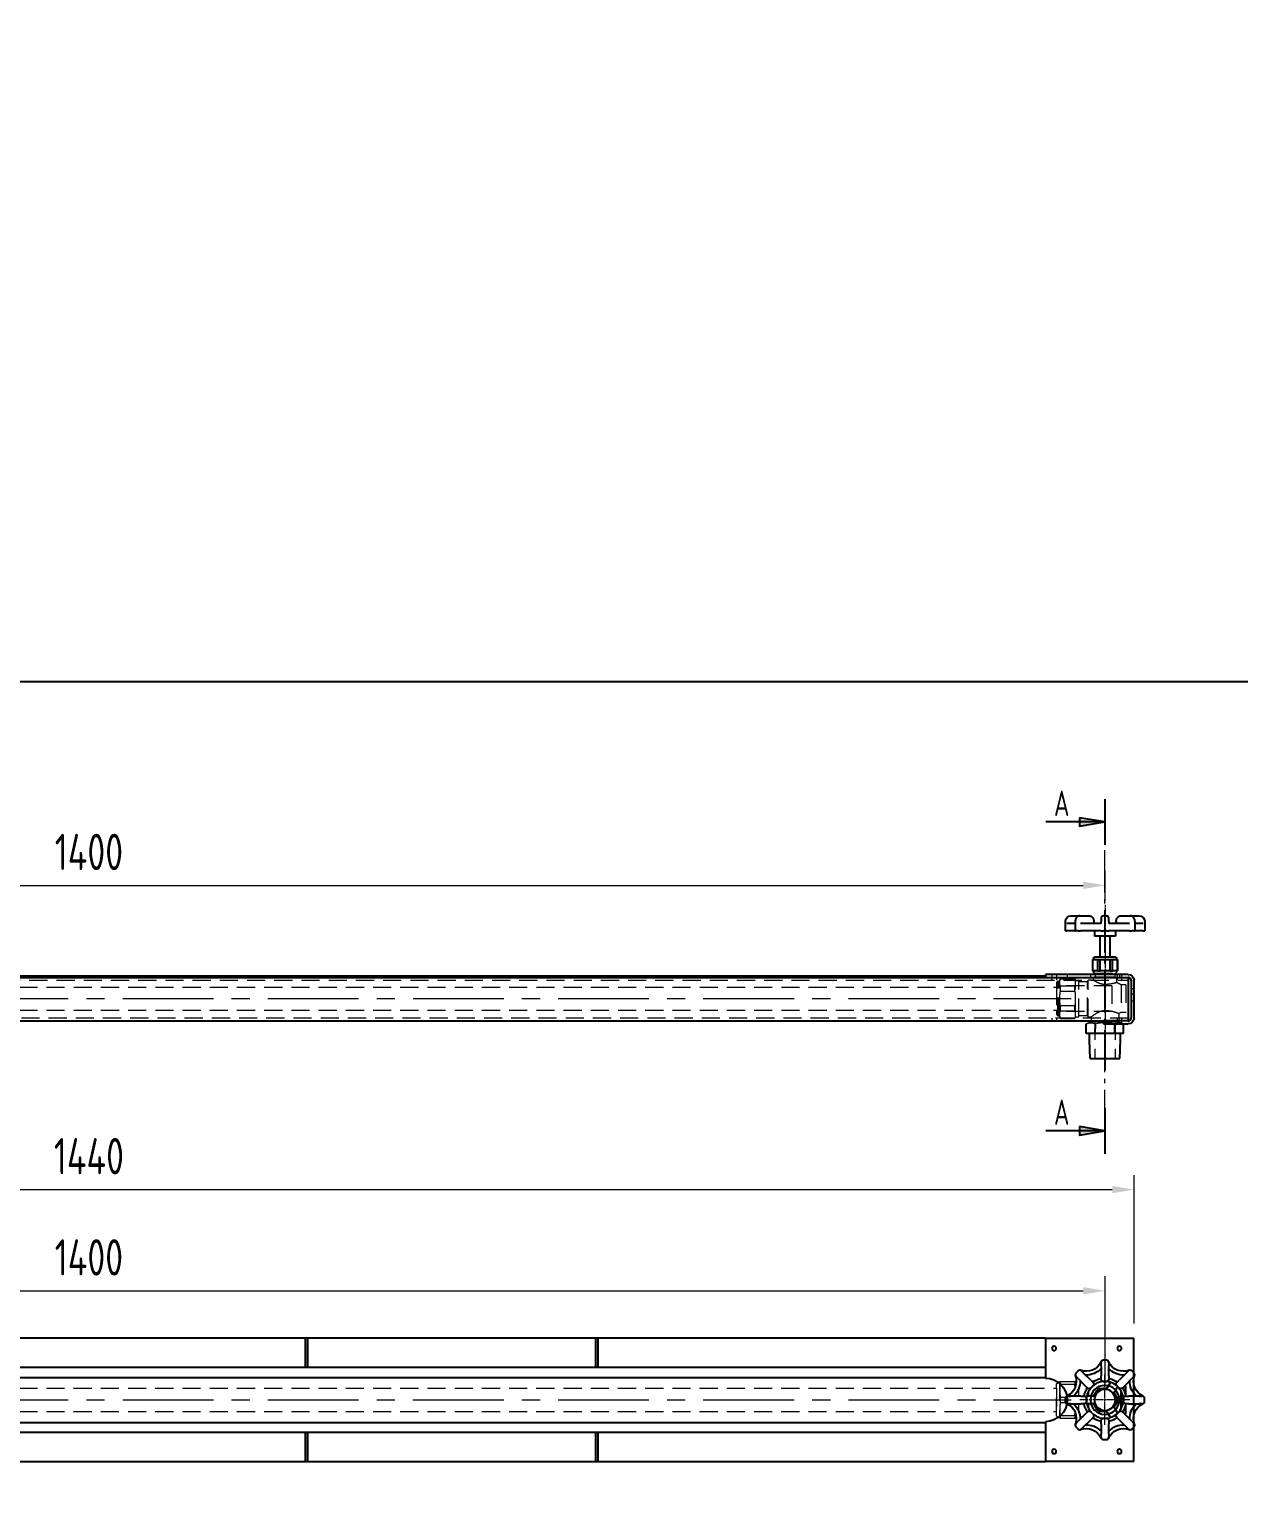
# Model space of a CAD drawing. Header units: millimetres. Extents: x -46397 to 283259, y -8690 to 23983.
# Drawn here: x 229274 to 230108, y -250 to 754 of the extents above; entities that cross this region are included whole.
import ezdxf
from ezdxf import colors
from ezdxf.entities.mleader import LeaderData, LeaderLine
from ezdxf.math import Vec2, Vec3

# ---------------------------------------------------------------- set-up
doc = ezdxf.new("R2010")
doc.units = ezdxf.units.MM
for name, pattern in [('AM_DIN_G_W050', [13.75, 9.75, -1.5, 1, -1.5]), ('CENTER', [2, 1.25, -0.25, 0.25, -0.25]), ('DASHDOT', [25.4, 12.7, -6.35, 0, -6.35]), ('HIDDEN', [0.375, 0.25, -0.125])]:
    doc.linetypes.add(name, pattern=pattern)
doc.layers.get('Defpoints').update_dxf_attribs({"lineweight": 0})
for name, color, linetype, lineweight in [('Dtext', 255, 'Continuous', 20), ('Long_AM_Box', 5, 'DASHDOT', 9), ('Long_AM_Hidden', 4, 'HIDDEN', 9), ('Long_AM_Visible', 30, 'Continuous', 25), ('Long_Centerline', 1, 'CENTER', 9), ('Long_Dim', 3, 'Continuous', 9), ('Mặt cắt', 7, 'Continuous', 20)]:
    doc.layers.add(name, color=color, linetype=linetype, lineweight=lineweight)
doc.styles.add('Chu va so', font='arial.ttf')
doc.styles.add('GHI CHÚ 3', font='isocp_IV25.ttf', dxfattribs={"width": 0.8})
doc.styles.add('Long_Text', font='isocp.shx', dxfattribs={"width": 0.7})
doc.styles.get("Standard").update_dxf_attribs({"font": 'isocp.shx', "width": 0.8})
doc.styles.add('TCVN', font='arial.ttf')
doc.dimstyles.new('Vuong_DIM', dxfattribs={"dimtxt": 2.5, "dimasz": 2.3, "dimexe": 1.25, "dimexo": 0, "dimtad": 1, "dimtoh": 1, "dimdec": 0, "dimdsep": 46, "dimtxsty": 'GHI CHÚ 3', "dimcen": 2.3, "dimclrd": 9, "dimclre": 9, "dimclrt": 2, "dimadec": 0, "dimazin": 0, "dimtm": 1e-09, "dimtfac": 1, "dimtdec": 0, "dimtofl": 0, "dimtmove": 1, "dimatfit": 3, "dimfxl": 1, "dimtfill": 1, "dimlwd": 9, "dimlwe": 9, "dimarcsym": 1})

# ---------------------------------------------------------------- blocks, each defined once
blk = doc.blocks.new('_Dot')
at = {"color": 0, "linetype": 'ByBlock', "lineweight": -2}
blk.add_line((-0.5, 0), (-1, 0), dxfattribs=at)
at = {"color": 0, "linetype": 'ByBlock', "const_width": 0.5}
blk.add_lwpolyline([(-0.25, 0, 1), (0.25, 0, 1)], format="xyb", close=True, dxfattribs=at)
blk = doc.blocks.new('*U2090')
at = {"layer": 'Long_Centerline', "color": 0, "ltscale": 50, "transparency": 16777216}
blk.add_line((0, 676.6625), (0, -676.6625), dxfattribs=at)
blk = doc.blocks.new('*U2089')
at = {"layer": 'Long_AM_Hidden', "ltscale": 50, "extrusion": (2.28848e-17, 1, 0)}
for p, q in [((-47.6, 300.9), (-47.6, -1032.5)), ((-31.7, 300.9), (-31.7, -1032.5)), ((-31.7, -1032.5), (-47.6, -1032.5))]:
    blk.add_line(p, q, dxfattribs=at)
at = {"layer": 'Long_Centerline', "ltscale": 50}
blk.add_blockref('*U2090', (-39.6, -365.8), dxfattribs=at)
blk = doc.blocks.new('*U1893')
at = {"layer": 'Long_Centerline', "color": 0, "ltscale": 5, "transparency": 16777216}
for p, q in [((0, 1.4478), (0, 17.239)), ((-17.239, 0), (-1.4478, 0)), ((1.4478, 0), (17.239, 0)), ((0, -17.239), (0, -1.4478))]:
    blk.add_line(p, q, dxfattribs=at)
at = {"layer": 'Long_Centerline', "color": 0, "linetype": 'Continuous', "ltscale": 5, "transparency": 16777216}
for p, q in [((-0.7239, 0), (0.7239, 0)), ((0, -0.7239), (0, 0.7239))]:
    blk.add_line(p, q, dxfattribs=at)
blk = doc.blocks.new('sdfsfds')
at = {"layer": 'Long_AM_Hidden', "ltscale": 50, "extrusion": (2.28848e-17, 1, 0)}
for p, q in [((-12.5, -20.4), (-12.5, -19.7)), ((-11.7, -17.2), (-11.7, -15.5)), ((-2.7, -18.1), (-7.8, -18.1)), ((7.8, -18.1), (2.7, -18.1)), ((11.7, -17.2), (11.7, -15.5)), ((12.5, -20.4), (12.5, -19.7)), ((-12.5, -20.4), (-12.7, -20.4)), ((-10.7, -20.8), (-12.7, -20.8)), ((-12.7, -20.8), (-12.7, -30.8)), ((-8.9, -20.4), (-12.5, -20.4)), ((-10.7, -30.8), (-10.7, -20.8)), ((-2.7, -20.4), (-3.9, -20.4)), ((-2, -27), (-2, -30.8)), ((2, -30.8), (2, -27)), ((3.9, -20.4), (2.7, -20.4)), ((12.5, -20.4), (8.9, -20.4)), ((12.7, -20.8), (10.7, -20.8)), ((10.7, -20.8), (10.7, -30.8)), ((12.5, -20.4), (12.7, -20.4)), ((12.7, -30.8), (12.7, -20.8)), ((-10.7, -30.8), (-12.7, -30.8)), ((-11.8, -31.4), (-12.7, -31.1)), ((11.8, -31.4), (-11.8, -31.4)), ((-11.8, -32.5), (-11.8, -31.4)), ((-11, -33.3), (-11.8, -32.5)), ((-11, -33.3), (11, -33.3)), ((2, -30.8), (-2, -30.8)), ((12.7, -30.8), (10.7, -30.8)), ((11, -33.3), (11.8, -32.5)), ((11.8, -31.4), (12.7, -31.1)), ((11.8, -32.5), (11.8, -31.4))]:
    blk.add_line(p, q, dxfattribs=at)
at = {"layer": 'Long_AM_Hidden', "ltscale": 50}
for points, weights in [([(-12.7, -20.4), (-12.7, -20.4), (-12.7, -20.8)], [2.26236060231, 2.26236060231, 2.18058853235]), ([(-10.7, -20.8), (-9.6, -20.6), (-8.5, -20.5)], [2.19343920272, 2.23381590498, 2.25437255377]), ([(-3.7, -20.6), (-3.2, -20.6), (-2.7, -20.7)], [2.24343390035, 2.23153317806, 2.21524217726]), ([(2.7, -20.7), (3.2, -20.6), (3.7, -20.6)], [2.21524217726, 2.23153317806, 2.24343390035]), ([(8.5, -20.5), (9.6, -20.6), (10.7, -20.8)], [2.25437255377, 2.23381590498, 2.19343920272]), ([(12.7, -20.8), (12.7, -20.4), (12.7, -20.4)], [2.18058853235, 2.26236060231, 2.26236060231]), ([(-12.7, -30.8), (-12.7, -31.1), (-12.7, -31.1)], [2.21417330191, 2.29720480073, 2.29720480073]), ([(-2, -30.8), (-6.4, -31.4), (-10.7, -30.8)], [2.21417330191, 2.38023629956, 2.21417330191]), ([(10.7, -30.8), (6.4, -31.4), (2, -30.8)], [2.21417330191, 2.38023629956, 2.21417330191]), ([(12.7, -31.1), (12.7, -31.1), (12.7, -30.8)], [2.29720480073, 2.29720480073, 2.21417330191])]:
    blk.add_rational_spline(points, weights, degree=2, dxfattribs=at)
at = {"layer": 'Long_AM_Visible', "extrusion": (2.28848e-17, 1, 0)}
for p, q in [((-20.1, 18.5), (-18.5, 20.1)), ((-14.7, 18.5), (-16.3, 20.1)), ((-2.7, 25.7), (-2.7, 23.5)), ((-2.7, 16.5), (-2.7, 23.5)), ((-1.1, 27.3), (1.1, 27.3)), ((2.7, 23.5), (2.7, 25.7)), ((2.7, 23.5), (2.7, 16.5)), ((16.3, 20.1), (14.7, 18.5)), ((18.5, 20.1), (20.1, 18.5)), ((-20.1, 16.3), (-18.5, 14.7)), ((-13.6, 9.8), (-18.5, 14.7)), ((-14.7, 18.5), (-9.8, 13.6)), ((-8.2, 12), (-9.8, 13.6)), ((-9.5, 14.3), (-3.8, 14.3)), ((-9.5, 14.3), (-9.5, 13.3)), ((-6.1, 11.1), (6.1, 11.1)), ((-2.7, 16.5), (-2.7, 14.3)), ((1.1, 12.7), (-1.1, 12.7)), ((2.7, 14.3), (2.7, 16.5)), ((3.8, 14.3), (9.5, 14.3)), ((9.8, 13.6), (8.2, 12)), ((9.5, 14.3), (9.5, 13.3)), ((9.8, 13.6), (14.7, 18.5)), ((18.5, 14.7), (13.6, 9.8)), ((18.5, 14.7), (20.1, 16.3)), ((-27.3, -1.1), (-27.3, 1.1)), ((-23.5, 2.7), (-25.7, 2.7)), ((-23.5, 2.7), (-16.5, 2.7)), ((-14.3, 2.7), (-16.5, 2.7)), ((-13.6, 9.8), (-12, 8.2)), ((-12.7, 1.1), (-12.7, -1.1)), ((-12.1, 3.8), (-7.2, 0.9)), ((-8.2, 9.7), (-9.7, 8.2)), ((-4.4, 5.8), (-9.3, 8.6)), ((-7.9, 1.4), (-7.9, 0)), ((-7.9, 0), (-7.9, -3.2)), ((-4, 6.9), (-5.1, 6.2)), ((-1.2, 8.5), (-4, 6.9)), ((4, 6.9), (1.2, 8.5)), ((5.1, 6.2), (4, 6.9)), ((9.3, 8.6), (4.4, 5.8)), ((7.2, 0.9), (12.1, 3.8)), ((7.9, 0), (7.9, 1.4)), ((7.9, -3.2), (7.9, 0)), ((9.7, 8.2), (8.2, 9.7)), ((12, 8.2), (13.6, 9.8)), ((12.7, -1.1), (12.7, 1.1)), ((16.5, 2.7), (14.3, 2.7)), ((16.5, 2.7), (23.5, 2.7)), ((25.7, 2.7), (23.5, 2.7)), ((27.3, 1.1), (27.3, -1.1)), ((-25.7, -2.7), (-23.5, -2.7)), ((-16.5, -2.7), (-23.5, -2.7)), ((-18.5, -14.7), (-13.6, -9.8)), ((-16.5, -2.7), (-14.3, -2.7)), ((-12, -8.2), (-13.6, -9.8)), ((-12.7, -7.6), (-12.7, -8.9)), ((-9.7, -8.2), (-8.2, -9.7)), ((-6.8, -5.3), (-4, -6.9)), ((-4, -6.9), (-2.8, -7.6)), ((-2.8, -6.7), (-2.8, -12.4)), ((2.8, -12.4), (2.8, -6.7)), ((2.8, -7.6), (4, -6.9)), ((4, -6.9), (6.8, -5.3)), ((8.2, -9.7), (9.7, -8.2)), ((13.6, -9.8), (12, -8.2)), ((12.7, -7.6), (12.7, -8.9)), ((13.6, -9.8), (18.5, -14.7)), ((14.3, -2.7), (16.5, -2.7)), ((23.5, -2.7), (16.5, -2.7)), ((23.5, -2.7), (25.7, -2.7)), ((-18.5, -14.7), (-20.1, -16.3)), ((-18.5, -20.1), (-20.1, -18.5)), ((-16.3, -20.1), (-14.7, -18.5)), ((-9.8, -13.6), (-14.7, -18.5)), ((-9.8, -13.6), (-8.2, -12)), ((-2.8, -11.6), (-5.2, -11.6)), ((-2.8, -12.1), (-3.8, -12.1)), ((-2.7, -14.3), (-2.7, -16.5)), ((-2.7, -23.5), (-2.7, -16.5)), ((-1.1, -12.7), (1.1, -12.7)), ((2.7, -16.5), (2.7, -14.3)), ((2.7, -16.5), (2.7, -23.5)), ((5.2, -11.6), (2.8, -11.6)), ((3.8, -12.1), (2.8, -12.1)), ((8.2, -12), (9.8, -13.6)), ((14.7, -18.5), (9.8, -13.6)), ((14.7, -18.5), (16.3, -20.1)), ((20.1, -16.3), (18.5, -14.7)), ((20.1, -18.5), (18.5, -20.1)), ((-2.7, -23.5), (-2.7, -25.7)), ((1.1, -27.3), (-1.1, -27.3)), ((2.7, -25.7), (2.7, -23.5))]:
    blk.add_line(p, q, dxfattribs=at)
at = {"layer": 'Long_AM_Visible'}
blk.add_circle((0, 0), 7.24, dxfattribs=at)
at = {"layer": 'Long_AM_Visible', "extrusion": (0, 0, -1)}
for centre, radius, start, end in [((17.4, 18.9), 1.59, 45, 135), ((1.1, 25.7), 1.59, 0, 90), ((-1.1, 25.7), 1.59, 90, 180), ((-17.4, 18.9), 1.59, 45, 135), ((18.9, 17.4), 1.59, 315, 45), ((0, 0), 12.7, 45, 90), ((0, 0), 14.8, 55.3848, 79.6152), ((0, 0), 12.7, 90, 135), ((0, 0), 14.8, 100.3848, 124.6152), ((-18.9, 17.4), 1.59, 135, 225), ((25.7, 1.1), 1.59, 0, 90), ((0, 0), 14.8, 10.3848, 34.6152), ((0, 0), 12.7, 0, 45), ((0, 0), 12.7, 315, 0), ((0, 0), 7.94, 290.6097, 9.3903), ((0, 0), 7.94, 50.6097, 129.3903), ((0, 0), 8.57, 82.1916, 97.8084), ((0, 0), 7.94, 180, 249.3903), ((0, 0), 7.94, 170.6097, 180), ((0, 0), 12.7, 135, 180), ((0, 0), 12.7, 180, 225), ((0, 0), 14.8, 145.3848, 169.6152), ((-25.7, 1.1), 1.59, 90, 180), ((25.7, -1.1), 1.59, 270, 0), ((0, 0), 14.8, 325.3848, 349.6152), ((0, 0), 12.7, 270, 315), ((0, 0), 8.57, 322.1916, 337.8084), ((0, 0), 12.7, 225, 270), ((0, 0), 8.57, 202.1916, 217.8084), ((0, 0), 14.8, 190.3848, 214.6152), ((-25.7, -1.1), 1.59, 180, 270), ((18.9, -17.4), 1.59, 315, 45), ((0, 0), 14.8, 280.3848, 304.6152), ((0, 0), 14.8, 235.3848, 259.6152), ((-18.9, -17.4), 1.59, 135, 225), ((17.4, -18.9), 1.59, 225, 315), ((1.1, -25.7), 1.59, 270, 0), ((-1.1, -25.7), 1.59, 180, 270), ((-17.4, -18.9), 1.59, 225, 315)]:
    blk.add_arc(centre, radius, start, end, dxfattribs=at)
at = {"layer": 'Long_AM_Visible'}
for centre, radius, start, end in [((-12.8, 30.9), 11.2, 248.9224, 336.0776), ((-12.8, 30.9), 13.8, 267.6299, 317.3701), ((12.8, 30.9), 11.2, 203.9224, 291.0776), ((12.8, 30.9), 13.8, 222.6299, 272.3701), ((-30.9, 12.8), 11.2, 293.9224, 21.0776), ((-30.9, 12.8), 13.8, 312.6299, 2.3701), ((-9.3, 10.9), 1.59, 315, 45), ((-1.1, 14.3), 1.59, 180, 270), ((1.1, 14.3), 1.59, 270, 0), ((9.3, 10.9), 1.59, 135, 225), ((30.9, 12.8), 13.8, 177.6299, 227.3701), ((30.9, 12.8), 11.2, 158.9224, 246.0776), ((-14.3, 1.1), 1.59, 0, 90), ((-10.9, 9.3), 1.59, 225, 315), ((10.9, 9.3), 1.59, 225, 315), ((14.3, 1.1), 1.59, 90, 180), ((-30.9, -12.8), 11.2, 338.9224, 66.0776), ((-30.9, -12.8), 13.8, 357.6299, 47.3701), ((-14.3, -1.1), 1.59, 270, 0), ((-10.9, -9.3), 1.59, 45, 135), ((-9.3, -10.9), 1.59, 315, 45), ((9.3, -10.9), 1.59, 135, 225), ((10.9, -9.3), 1.59, 45, 135), ((14.3, -1.1), 1.59, 180, 270), ((30.9, -12.8), 13.8, 132.6299, 182.3701), ((30.9, -12.8), 11.2, 113.9224, 201.0776), ((-12.8, -30.9), 11.2, 23.9224, 111.0776), ((-12.8, -30.9), 13.8, 42.6299, 92.3701), ((-1.1, -14.3), 1.59, 90, 180), ((1.1, -14.3), 1.59, 0, 90), ((12.8, -30.9), 11.2, 68.9224, 156.0776), ((12.8, -30.9), 13.8, 87.6299, 137.3701)]:
    blk.add_arc(centre, radius, start, end, dxfattribs=at)
at = {"layer": 'Long_Centerline', "ltscale": 5, "rotation": 270}
blk.add_blockref('*U1893', (0, 0), dxfattribs=at)
blk = doc.blocks.new('*U1894')
at = {"layer": 'Long_Centerline', "color": 0, "ltscale": 5, "transparency": 16777216}
for p, q in [((0, 2), (0, 13.5)), ((-13.5, 0), (-2, 0)), ((2, 0), (13.5, 0)), ((0, -13.5), (0, -2))]:
    blk.add_line(p, q, dxfattribs=at)
at = {"layer": 'Long_Centerline', "color": 0, "linetype": 'Continuous', "ltscale": 5, "transparency": 16777216}
for p, q in [((-1, 0), (1, 0)), ((0, -1), (0, 1))]:
    blk.add_line(p, q, dxfattribs=at)
blk = doc.blocks.new('dvxcvxc')
at = {"layer": 'Mặt cắt'}
h = blk.add_hatch(color=256, dxfattribs=at)
h.dxf.hatch_style = 1
h.paths.add_polyline_path([(27, -426), (27, -424), (7, -424), (7, -426)])
h.paths.add_polyline_path([(-58, -424), (-58, -426), (-38, -426), (-38, -424)])
h = blk.add_hatch(color=256, dxfattribs=at)
h.dxf.hatch_style = 1
h.paths.add_polyline_path([(27, -626), (27, -624), (7, -624), (7, -626)])
h.paths.add_polyline_path([(-38, -626), (-38, -624), (-58, -624), (-58, -626)])
at = {"layer": 'Long_AM_Visible', "extrusion": (2.28848e-17, 1, 0)}
for p, q in [((-31, 384), (-31, -934)), ((0, 384), (0, -934)), ((-58, -47), (-58, -934)), ((-38, -934), (-38, -47)), ((7, -47), (7, -934)), ((27, -934), (27, -47)), ((-58, -991), (-58, -934)), ((-30.5, -934), (-58, -934)), ((27, -934), (-0.5, -934)), ((27, -934), (27, -991)), ((-58, -995), (-58, -991)), ((27, -991), (27, -995)), ((-58, -995), (27, -995))]:
    blk.add_line(p, q, dxfattribs=at)
at = {"layer": 'Long_AM_Visible', "extrusion": (2.28848e-17, -1, 0)}
for p, q in [((-38, -424), (-58, -424)), ((-58, -424), (-58, -426)), ((-58, -426), (-38, -426)), ((-38, -426), (-38, -424)), ((27, -424), (7, -424)), ((7, -424), (7, -426)), ((7, -426), (27, -426)), ((27, -426), (27, -424)), ((-38, -624), (-58, -624)), ((-58, -624), (-58, -626)), ((-58, -626), (-38, -626)), ((-38, -626), (-38, -624)), ((27, -624), (7, -624)), ((7, -624), (7, -626)), ((7, -626), (27, -626)), ((27, -626), (27, -624))]:
    blk.add_line(p, q, dxfattribs=at)
at = {"layer": 'Long_AM_Visible', "extrusion": (0, 0, -1)}
for centre, radius in [((51, -940), 1.5), ((-20, -940), 1.5), ((15.5, -975), 10), ((51, -985), 1.5), ((-20, -985), 1.5)]:
    blk.add_circle(centre, radius, dxfattribs=at)
blk.add_arc((15.5, -934), 15, 180, 0, dxfattribs=at)
at = {"layer": 'Long_Centerline', "ltscale": 5, "extrusion": (0, 0, -1), "rotation": 90}
blk.add_blockref('*U1894', (15.5, -975), dxfattribs=at)
blk = doc.blocks.new('dvdsdfdsfd')
at = {"layer": 'Long_AM_Visible'}
for name, p in [('dvxcvxc', (35.9, -408.1)), ('*U2089', (60.1, -317.3))]:
    blk.add_blockref(name, p, dxfattribs=at)
at = {"layer": 'Long_AM_Visible', "xscale": -1, "rotation": 180}
blk.add_blockref('sdfsfds', (20.4, -1383.1), dxfattribs=at)
blk = doc.blocks.new('dsfsfds')
at = {"layer": 'Long_AM_Hidden', "ltscale": 50, "extrusion": (-1, 6.12323e-17, 8.92423e-17)}
for p, q in [((-1368.9, 26), (63.1, 26)), ((10.6, 30), (10.6, 28)), ((10.6, 28), (10.6, 26)), ((13.6, 30), (13.6, 28)), ((13.6, 28), (13.6, 26)), ((21.1, 30), (21.1, 28)), ((37.1, 30), (37.1, 28)), ((55.6, 30), (55.6, 28)), ((55.6, 28), (55.6, 26)), ((57.1, 30), (57.1, 28)), ((58.6, 30), (58.6, 28)), ((58.6, 28), (58.6, 26)), ((67.1, 20), (65.1, 20)), ((67.1, 16.5), (65.1, 16.5)), ((67.1, 11.5), (65.1, 11.5)), ((63.1, 0), (-1368.9, 0)), ((10.6, 0), (10.6, -2)), ((13.6, 0), (13.6, -2)), ((55.6, 0), (55.6, -2)), ((55.6, -2), (55.6, -4)), ((58.6, 0), (58.6, -2)), ((58.6, -2), (58.6, -4))]:
    blk.add_line(p, q, dxfattribs=at)
at = {"layer": 'Long_AM_Visible', "extrusion": (-1, 6.12323e-17, 8.92423e-17)}
for p, q in [((-1311.9, 28), (6.1, 28)), ((-1000.9, 28.8), (6.1, 28.8)), ((6.1, 28.8), (-882.9, 28.8)), ((-880.9, 28.8), (6.1, 28.8)), ((63.1, 30), (6.1, 30)), ((6.1, 30), (6.1, 28)), ((6.1, 28), (6.1, 28.8)), ((6.1, 28), (63.1, 28)), ((63.1, 28), (63.1, 24)), ((63.1, 24), (63.1, 2)), ((65.1, 26), (65.1, 0)), ((67.1, 0), (67.1, 26)), ((63.1, 2), (63.1, -2)), ((-1351.9, -2), (46.1, -2)), ((63.1, -2), (46.1, -2)), ((46.1, -2), (46.1, -4)), ((46.1, -4), (63.1, -4))]:
    blk.add_line(p, q, dxfattribs=at)
at = {"layer": 'Long_AM_Visible', "extrusion": (2.22037e-18, -2.20915e-16, -1)}
for centre, start, end in [((-63.1, 26), 90, 180), ((-63.1, 0), 180, 270)]:
    blk.add_arc(centre, 4, start, end, dxfattribs=at)
at = {"layer": 'Long_AM_Visible'}
for centre, start, end in [((63.1, 26), 0, 90), ((63.1, 0), 270, 0)]:
    blk.add_arc(centre, 2, start, end, dxfattribs=at)
blk = doc.blocks.new('*U2092')
at = {"layer": 'Long_Centerline', "color": 0, "ltscale": 50, "transparency": 16777216}
blk.add_line((0, 676.7), (0, -676.7), dxfattribs=at)
blk = doc.blocks.new('*U2091')
at = {"layer": 'Long_AM_Hidden', "ltscale": 50, "extrusion": (2.28848e-17, 1, 0)}
for p, q in [((-47.6, 300.9), (-47.6, -1032.5)), ((-31.7, 300.9), (-31.7, -1032.5)), ((-31.7, -1032.5), (-47.6, -1032.5))]:
    blk.add_line(p, q, dxfattribs=at)
at = {"layer": 'Long_Centerline', "ltscale": 50}
blk.add_blockref('*U2092', (-39.6, -365.8), dxfattribs=at)
blk = doc.blocks.new('*U1983')
at = {"layer": 'Long_Centerline', "color": 0, "transparency": 16777216}
blk.add_line((0, 28.9), (0, -85.2), dxfattribs=at)
blk = doc.blocks.new('dfdff')
at = {"layer": 'Long_AM_Hidden', "ltscale": 50, "extrusion": (-1, 6.12323e-17, 8.92423e-17)}
for p, q in [((-40.5, -16.7), (-39.7, -15.9)), ((-40.5, -16.7), (-40.5, -38.8)), ((-2.4, -18.9), (-40.5, -18.9)), ((-39.7, -39.6), (-39.7, -15.9)), ((-39.7, -15.9), (-38.6, -15.9)), ((-38.6, -15.9), (-37.9, -14.1)), ((-38.6, -39.6), (-38.6, -15.9)), ((-37.9, -14.3), (-37.9, -14.1)), ((-37.9, -14.1), (-27.9, -14.1)), ((-37.9, -14.3), (-27.9, -14.3)), ((-37.9, -22.8), (-37.9, -19.3)), ((-27.9, -19.3), (-37.9, -19.3)), ((-27.9, -14.3), (-27.9, -14.1)), ((-27.5, -15.3), (-27.9, -14.1)), ((-27.9, -22.8), (-27.9, -19.3)), ((-27.5, -40.3), (-27.5, -15.3)), ((-27.5, -15.3), (-25.2, -15.3)), ((-25.2, -40.3), (-25.2, -15.3)), ((-25.2, -16), (-19.3, -16)), ((-19.3, -16), (-18.7, -15.1)), ((-19.3, -39.5), (-19.3, -16)), ((-18.7, -40.5), (-18.7, -15.1)), ((-15.1, -15.1), (-18.7, -15.1)), ((-14, -12.9), (-15.1, -13.5)), ((-15.1, -13.5), (-7.1, -13.5)), ((-15.1, -13.5), (-15.1, -15.1)), ((-14.3, -10.3), (0, -10.3)), ((-14, -10.3), (-14, -12.9)), ((-14, -12.9), (-7.1, -12.9)), ((-7.1, -12.9), (-0.3, -12.9)), ((-7.1, -13.5), (0.8, -13.5)), ((-2.4, -18.9), (-2.4, -36.7)), ((-0.3, -10.3), (-0.3, -12.9)), ((-0.3, -12.9), (0.8, -13.5)), ((0.8, -13.5), (0.8, -16.6)), ((4, -18.3), (4, -37.3)), ((7.1, -18.3), (4, -18.3)), ((7.1, -18.3), (7.1, -37.3)), ((-37.9, -22.8), (-27.9, -22.8)), ((-2.4, -36.7), (-40.5, -36.7)), ((-40.5, -38.8), (-39.7, -39.6)), ((-39.7, -39.6), (-38.6, -39.6)), ((-38.6, -39.6), (-37.9, -41.4)), ((-37.9, -36.3), (-37.9, -32.8)), ((-27.9, -32.8), (-37.9, -32.8)), ((-37.9, -36.3), (-27.9, -36.3)), ((-27.9, -36.3), (-27.9, -32.8)), ((-25.2, -39.5), (-19.3, -39.5)), ((-19.3, -39.5), (-18.7, -40.5)), ((2.4, -38.2), (2.4, -43.7)), ((7.1, -37.3), (4, -37.3)), ((-37.9, -41.4), (-37.9, -41.3)), ((-27.9, -41.3), (-37.9, -41.3)), ((-37.9, -41.4), (-27.9, -41.4)), ((-27.5, -40.3), (-27.9, -41.4)), ((-27.9, -41.4), (-27.9, -41.3)), ((-27.5, -40.3), (-25.2, -40.3)), ((-16.7, -43.7), (-20, -45.2)), ((-16.7, -40.5), (-18.7, -40.5)), ((-16.7, -40.5), (-16.7, -43.7)), ((-7.1, -43.7), (-16.7, -43.7)), ((-14.1, -43.7), (-14.1, -69.1)), ((-13.6, -51.8), (-13.6, -45.2)), ((2.4, -43.7), (-7.1, -43.7)), ((-0.7, -51.8), (-0.7, -45.2)), ((-0.2, -43.7), (-0.2, -69.1)), ((2.4, -43.7), (5.7, -45.2))]:
    blk.add_line(p, q, dxfattribs=at)
at = {"layer": 'Long_AM_Hidden', "ltscale": 50, "extrusion": (2.22037e-18, -2.20915e-16, -1)}
for centre, radius, start, end in [((14.3, -9.5), 0.794, 270, 0), ((0, -9.5), 0.794, 180, 270), ((7.1, -36.1), 21, 112.1702, 121.8908), ((7.1, -19.4), 21, 238.1092, 243.0746)]:
    blk.add_arc(centre, radius, start, end, dxfattribs=at)
at = {"layer": 'Long_AM_Hidden', "ltscale": 50}
for points, weights in [([(-37.9, -19.3), (-38.6, -16.8), (-37.9, -14.3)], [2.21417330191, 2.38023629956, 2.21417330191]), ([(-27.9, -14.3), (-27.3, -16.8), (-27.9, -19.3)], [2.19343920272, 2.35794714293, 2.19343920272]), ([(-37.9, -32.8), (-38.6, -27.8), (-37.9, -22.8)], [2.21417330191, 2.38023629956, 2.21417330191]), ([(-27.9, -22.8), (-27.3, -27.8), (-27.9, -32.8)], [2.18058853235, 2.34413267227, 2.18058853235]), ([(-37.9, -41.3), (-38.6, -38.8), (-37.9, -36.3)], [2.21417330191, 2.38023629956, 2.21417330191]), ([(-27.9, -36.3), (-27.3, -38.8), (-27.9, -41.3)], [2.19343920272, 2.35794714293, 2.19343920272]), ([(-20, -45.2), (-16.8, -43.7), (-13.7, -45.2)], [1.6559498784, 1.90835487652, 1.66338151687]), ([(-0.6, -45.2), (-7.1, -43.6), (-13.7, -45.2)], [1.65878225226, 1.92348048531, 1.65878225226]), ([(-13.6, -45.2), (-13.6, -45.2), (-13.7, -45.2)], [1.6559498784, 1.65972121799, 1.66338151687]), ([(-0.7, -45.2), (-7.1, -43.7), (-13.6, -45.2)], [1.6559498784, 1.91212621612, 1.6559498784]), ([(-0.6, -45.2), (-0.7, -45.2), (-0.7, -45.2)], [1.66338151687, 1.65972121799, 1.6559498784]), ([(-0.6, -45.2), (2.5, -43.7), (5.7, -45.2)], [1.66338151687, 1.90835487652, 1.6559498784])]:
    blk.add_rational_spline(points, weights, degree=2, dxfattribs=at)
for points, knots in [([(-15.1, -15.1), (-15.1, -15.1), (-14.9, -15.2), (-14, -15.7), (-13.4, -16.1), (-12.1, -16.7), (-11.2, -17.1), (-9.3, -17.7), (-8.2, -17.9), (-7.1, -17.9)], [-1.237961, -1.237961, -1.237961, -1.237961, -0.929699, -0.929699, -0.621436, -0.621436, -0.310718, -0.310718, 0, 0, 0, 0]), ([(-7.1, -17.9), (-6.4, -17.9), (-5.7, -17.8), (-4, -17.7), (-3, -17.5), (-1.4, -17.2), (-0.8, -17.1), (0.1, -16.8), (0.4, -16.7), (0.7, -16.7), (0.8, -16.6), (0.8, -16.6)], [2.51619, 2.51619, 2.51619, 2.51619, 2.736102, 2.736102, 3.051506, 3.051506, 3.357299, 3.357299, 3.596807, 3.596807, 3.774426, 3.774426, 3.774426, 3.774426]), ([(-7.1, -36.2), (-7.8, -36.2), (-8.4, -36.3), (-9.7, -36.5), (-10.3, -36.7), (-12, -37.4), (-13.1, -38), (-14.7, -39.1), (-15.4, -39.6), (-16.4, -40.3), (-16.7, -40.5), (-16.7, -40.5)], [-6.075525, -6.075525, -6.075525, -6.075525, -5.883647, -5.883647, -5.691769, -5.691769, -5.308013, -5.308013, -4.932328, -4.932328, -4.556644, -4.556644, -4.556644, -4.556644]), ([(2.4, -38.2), (2.4, -38.2), (2.4, -38.2), (2.3, -38.2), (2.2, -38.1), (1.6, -37.9), (1.1, -37.7), (-0.3, -37.2), (-1.3, -36.9), (-3.1, -36.5), (-3.9, -36.4), (-5.5, -36.2), (-6.3, -36.2), (-7.1, -36.2)], [4.553184, 4.553184, 4.553184, 4.553184, 4.595488, 4.595488, 4.859119, 4.859119, 5.172327, 5.172327, 5.56792, 5.56792, 5.822569, 5.822569, 6.069361, 6.069361, 6.069361, 6.069361])]:
    blk.add_open_spline(points, degree=3, knots=knots, dxfattribs=at)
at = {"layer": 'Long_AM_Visible', "extrusion": (-1, 6.12323e-17, 8.92423e-17)}
for p, q in [((-34.4, 18.8), (-34.4, 25.4)), ((-27.7, 23.9), (-33.5, 23.9)), ((-30.6, 29.2), (-24.5, 29.2)), ((-27.7, 25.4), (-27.7, 18.8)), ((-24.5, 29.2), (-23, 29.2)), ((-9.7, 23.9), (-24, 23.9)), ((-23, 29.2), (-18.1, 29.2)), ((-14.9, 25.4), (-14.9, 23.9)), ((-9.8, 27.6), (-9.8, 25.4)), ((-9.8, 23.9), (-9.8, 25.4)), ((-8.2, 29.2), (-6.1, 29.2)), ((9.7, 23.9), (-4.6, 23.9)), ((-4.5, 25.4), (-4.5, 27.6)), ((-4.5, 25.4), (-4.5, 23.9)), ((0.6, 25.4), (0.6, 23.9)), ((3.8, 29.2), (8.7, 29.2)), ((8.7, 29.2), (10.2, 29.2)), ((10.2, 29.2), (16.4, 29.2)), ((13.4, 25.4), (13.4, 18.8)), ((19.2, 23.9), (13.4, 23.9)), ((20.2, 25.4), (20.2, 18.8)), ((-34.4, 18.8), (-33.5, 18.8)), ((-27.7, 18.8), (-33.5, 18.8)), ((-27.7, 18.8), (-27.2, 18.8)), ((-25.7, 18.8), (-27.2, 18.8)), ((-25.7, 18.8), (-24, 18.8)), ((-9.7, 18.8), (-24, 18.8)), ((-14.4, 18.8), (-14.4, 15.1)), ((-7.1, 15.1), (-14.4, 15.1)), ((-10.6, 15.1), (-10.6, 0.8)), ((-9.7, 18.8), (-8.2, 18.8)), ((-6.1, 18.8), (-8.2, 18.8)), ((0.1, 15.1), (-7.1, 15.1)), ((-6.1, 18.8), (-4.6, 18.8)), ((9.7, 18.8), (-4.6, 18.8)), ((-3.7, 15.1), (-3.7, 0.8)), ((0.1, 18.8), (0.1, 15.1)), ((9.7, 18.8), (11.4, 18.8)), ((12.9, 18.8), (11.4, 18.8)), ((12.9, 18.8), (13.4, 18.8)), ((19.2, 18.8), (13.4, 18.8)), ((19.2, 18.8), (20.2, 18.8)), ((-15.1, 0), (-15.1, -0.8)), ((-7.1, 0.8), (-14.3, 0.8)), ((0, 0.8), (-7.1, 0.8)), ((0.8, 0), (0.8, -0.8)), ((-15.7, -0.8), (-15.6, -0.8)), ((-15.7, -0.8), (-15.7, -8.7)), ((-15.7, -8.7), (-15.6, -8.7)), ((-15.6, -0.8), (-14, -0.8)), ((-15.6, -8.7), (-15.6, -0.8)), ((-14, -8.7), (-15.6, -8.7)), ((-15.1, -8.7), (-15.1, -9.5)), ((-14, -0.8), (-12.4, -0.8)), ((-12.4, -8.7), (-14, -8.7)), ((-12.4, -0.8), (-10.4, -0.8)), ((-12.4, -0.8), (-12.4, -8.7)), ((-12.4, -8.7), (-10.4, -8.7)), ((-10.4, -0.8), (-7.1, -0.8)), ((-10.4, -8.7), (-10.4, -0.8)), ((-7.1, -8.7), (-10.4, -8.7)), ((-7.1, -0.8), (-3.9, -0.8)), ((-3.9, -8.7), (-7.1, -8.7)), ((-3.9, -0.8), (-1.9, -0.8)), ((-3.9, -0.8), (-3.9, -8.7)), ((-3.9, -8.7), (-1.9, -8.7)), ((-1.9, -0.8), (-0.3, -0.8)), ((-1.9, -8.7), (-1.9, -0.8)), ((-0.3, -8.7), (-1.9, -8.7)), ((-0.3, -0.8), (1.3, -0.8)), ((1.3, -8.7), (-0.3, -8.7)), ((0.8, -8.7), (0.8, -9.5)), ((1.3, -0.8), (1.4, -0.8)), ((1.3, -0.8), (1.3, -8.7)), ((1.3, -8.7), (1.4, -8.7)), ((1.4, -0.8), (1.4, -8.7)), ((-20, -51.8), (-20, -45.2)), ((-13.8, -51.8), (-13.7, -45.2)), ((-0.6, -45.2), (-0.5, -51.8)), ((5.7, -51.8), (5.7, -45.2)), ((-13.8, -51.8), (-20, -51.8)), ((-17.8, -56.4), (-17.8, -51.8)), ((-17.4, -69.1), (-17.8, -56.4)), ((-0.5, -51.8), (-13.8, -51.8)), ((5.7, -51.8), (-0.5, -51.8)), ((3.1, -69.1), (3.5, -56.4)), ((3.5, -56.4), (3.5, -51.8)), ((-17.4, -69.1), (3.1, -69.1))]:
    blk.add_line(p, q, dxfattribs=at)
at = {"layer": 'Long_AM_Visible', "extrusion": (2.22037e-18, -2.20915e-16, -1)}
for centre, radius, start, end in [((30.6, 25.4), 3.81, 0, 90), ((-16.4, 25.4), 3.81, 90, 180), ((14.3, 0), 0.794, 0, 90), ((0, 0), 0.794, 90, 180)]:
    blk.add_arc(centre, radius, start, end, dxfattribs=at)
at = {"layer": 'Long_AM_Visible'}
for centre, start, end in [((-8.2, 27.6), 90, 180), ((-6.1, 27.6), 0, 90)]:
    blk.add_arc(centre, 1.59, start, end, dxfattribs=at)
for points, knots in [([(-24.5, 29.2), (-24.8, 29.2), (-25.1, 29.2), (-25.7, 28.9), (-26, 28.8), (-26.5, 28.4), (-26.8, 28.1), (-27.2, 27.6), (-27.3, 27.2), (-27.5, 26.6), (-27.6, 26.2), (-27.7, 25.7), (-27.7, 25.6), (-27.7, 25.4)], [3.141593, 3.141593, 3.141593, 3.141593, 3.386299, 3.386299, 3.644929, 3.644929, 3.941932, 3.941932, 4.256092, 4.256092, 4.570251, 4.570251, 4.712389, 4.712389, 4.712389, 4.712389]), ([(-18.1, 29.2), (-17.7, 29.2), (-17.4, 29.2), (-16.8, 28.9), (-16.6, 28.8), (-16, 28.4), (-15.8, 28.1), (-15.4, 27.6), (-15.3, 27.2), (-15, 26.6), (-15, 26.2), (-14.9, 25.7), (-14.9, 25.6), (-14.9, 25.4)], [3.141593, 3.141593, 3.141593, 3.141593, 3.386299, 3.386299, 3.644929, 3.644929, 3.941932, 3.941932, 4.256092, 4.256092, 4.570251, 4.570251, 4.712389, 4.712389, 4.712389, 4.712389]), ([(0.6, 25.4), (0.6, 25.8), (0.6, 26.1), (0.8, 26.8), (0.9, 27.1), (1.2, 27.7), (1.5, 28), (2, 28.6), (2.3, 28.8), (2.9, 29.1), (3.2, 29.2), (3.6, 29.2), (3.7, 29.2), (3.8, 29.2)], [1.570796, 1.570796, 1.570796, 1.570796, 1.884956, 1.884956, 2.199115, 2.199115, 2.513274, 2.513274, 2.827433, 2.827433, 3.094591, 3.094591, 3.141593, 3.141593, 3.141593, 3.141593]), ([(13.4, 25.4), (13.4, 25.8), (13.4, 26.1), (13.2, 26.8), (13.1, 27.1), (12.8, 27.7), (12.5, 28), (12, 28.6), (11.7, 28.8), (11.1, 29.1), (10.8, 29.2), (10.4, 29.2), (10.3, 29.2), (10.2, 29.2)], [1.570796, 1.570796, 1.570796, 1.570796, 1.884956, 1.884956, 2.199115, 2.199115, 2.513274, 2.513274, 2.827433, 2.827433, 3.094591, 3.094591, 3.141593, 3.141593, 3.141593, 3.141593])]:
    blk.add_open_spline(points, degree=3, knots=knots, dxfattribs=at)
at = {"layer": 'Long_Centerline'}
blk.add_blockref('*U1983', (-7.1, 7.9), dxfattribs=at)
blk = doc.blocks.new('*D2348')
at = {"layer": 'Defpoints', "color": 0, "transparency": 16777216}
for p in [(230015.3, 164), (228615.3, 143), (230015.3, 143)]:
    blk.add_point(p, dxfattribs=at)
at = {"layer": 'Long_Dim', "color": 9, "lineweight": 9, "transparency": 16777216}
for p, q in [((228615.3, 153), (228615.3, 174)), ((230015.3, 153), (230015.3, 174)), ((228630.3, 164), (230000.3, 164))]:
    blk.add_line(p, q, dxfattribs=at)
at = {"layer": 'Long_Dim', "color": 9, "transparency": 16777216}
for points in [[(228630.3, 166.5), (228630.3, 161.5), (228615.3, 164)], [(230000.3, 166.5), (230000.3, 161.5), (230015.3, 164)]]:
    blk.add_solid(points, dxfattribs=at)
at = {"layer": 'Long_Dim', "color": 2, "transparency": 16777216, "insert": (229315.3, 187), "char_height": 25, "attachment_point": 5, "style": 'GHI CHÚ 3', "bg_fill": 3, "box_fill_scale": 1.1, "bg_fill_color": 256, "bg_fill_true_color": 13158600, "bg_fill_transparency": 0}
blk.add_mtext('1400', dxfattribs=at)
blk = doc.blocks.new('*D2347')
at = {"layer": 'Defpoints', "color": 0, "transparency": 16777216}
for p in [(230015.3, -115.2), (228615.3, -190.3), (230015.3, -190.3)]:
    blk.add_point(p, dxfattribs=at)
at = {"layer": 'Long_Dim', "color": 9, "lineweight": 9, "transparency": 16777216}
for p, q in [((228615.3, -180.3), (228615.3, -105.2)), ((230015.3, -180.3), (230015.3, -105.2)), ((228630.3, -115.2), (230000.3, -115.2))]:
    blk.add_line(p, q, dxfattribs=at)
at = {"layer": 'Long_Dim', "color": 9, "transparency": 16777216}
for points in [[(228630.3, -112.7), (228630.3, -117.7), (228615.3, -115.2)], [(230000.3, -112.7), (230000.3, -117.7), (230015.3, -115.2)]]:
    blk.add_solid(points, dxfattribs=at)
at = {"layer": 'Long_Dim', "color": 2, "transparency": 16777216, "insert": (229315.3, -92.2), "char_height": 25, "attachment_point": 5, "style": 'GHI CHÚ 3', "bg_fill": 3, "box_fill_scale": 1.1, "bg_fill_color": 256, "bg_fill_true_color": 13158600, "bg_fill_transparency": 0}
blk.add_mtext('1400', dxfattribs=at)
blk = doc.blocks.new('*D2346')
at = {"layer": 'Defpoints', "color": 0, "transparency": 16777216}
for p in [(230035.3, -45.5), (228595.3, -147.8), (230035.3, -147.8)]:
    blk.add_point(p, dxfattribs=at)
at = {"layer": 'Long_Dim', "color": 9, "lineweight": 9, "transparency": 16777216}
for p, q in [((228595.3, -137.8), (228595.3, -35.5)), ((230035.3, -137.8), (230035.3, -35.5)), ((228610.3, -45.5), (230020.3, -45.5))]:
    blk.add_line(p, q, dxfattribs=at)
at = {"layer": 'Long_Dim', "color": 9, "transparency": 16777216}
for points in [[(228610.3, -43), (228610.3, -48), (228595.3, -45.5)], [(230020.3, -43), (230020.3, -48), (230035.3, -45.5)]]:
    blk.add_solid(points, dxfattribs=at)
at = {"layer": 'Long_Dim', "color": 2, "transparency": 16777216, "insert": (229315.3, -22.5), "char_height": 25, "attachment_point": 5, "style": 'GHI CHÚ 3', "bg_fill": 3, "box_fill_scale": 1.1, "bg_fill_color": 256, "bg_fill_true_color": 13158600, "bg_fill_transparency": 0}
blk.add_mtext('1440', dxfattribs=at)
blk = doc.blocks.new('MUI_TEN')
at = {"layer": 'Long_AM_Visible'}
h = blk.add_hatch(color=256, dxfattribs=at)
h.dxf.hatch_style = 1
h.paths.add_polyline_path([(0, 0), (-2.5, 0.42), (-2.5, -0.42)])
blk.add_line((0, 2.26), (0, -2.26), dxfattribs=at)
blk.add_lwpolyline([(0, 0), (-5.83, 0)], dxfattribs=at)
blk.add_lwpolyline([(-2.5, 0.42), (-2.5, -0.42), (0, 0)], close=True, dxfattribs=at)
blk = doc.blocks.new('Section')
at = {"layer": 'Long_AM_Visible'}
blk.add_blockref('MUI_TEN', (0, 0), dxfattribs=at)
at = {"layer": 'Long_AM_Visible', "style": 'Long_Text', "width": 0.75}
blk.add_attdef('A', (-5.02, 0.59), '', height=2.5, dxfattribs=at)
blk = doc.blocks.new('*U2442')
at = {"lineweight": 25}
for points in [[(0, 0), (4432.7, 0), (4432.7, 2903.7), (0, 2903.7)], [(0, 0), (3351.6, 0), (3351.6, 2903.7), (0, 2903.7)]]:
    blk.add_lwpolyline(points, close=True, dxfattribs=at)
at = {"layer": 'Dtext', "ltscale": 0.1}
for tag, p, height, style in [('REV_3', (3380.1, 1090.6), 19.3, 'TCVN'), ('FOR_APPROVAL3', (3573.2, 1089.3, -0.2), 23.2, 'TCVN'), ('REV_2', (3380.1, 1018.5), 19.3, 'TCVN'), ('FOR_APPROVAL2', (3573.2, 1017.2, -0.2), 23.2, 'TCVN'), ('REV_1', (3380.1, 946.5), 19.3, 'TCVN'), ('FOR_APPROVAL1', (3573.2, 945.1, -0.2), 23.2, 'TCVN'), ('NGUOI_VE', (3778.9, 873.4, -0.2), 23.2, 'TCVN'), ('NGUOI_KIEM_2', (3983.6, 873.4, -0.2), 23.2, 'TCVN'), ('NGUOI_DUYET', (4230.9, 873.4, -0.2), 23.2, 'TCVN'), ('REV_0', (3380.1, 874.4), 19.3, 'TCVN'), ('1.1_A4', (4243.3, 44, -0.2), 23.2, 'Chu va so'), ('A4_A4', (4320.4, 44, -0.2), 23.2, 'Chu va so'), ('REV.', (4383.9, 44, -0.2), 23.2, 'Chu va so')]:
    blk.add_attdef(tag, p, '', height=height, dxfattribs=dict(at, style=style))
for tag, p, height, style, width in [('NGAY_REV03', (3429.1, 1089.3, -0.2), 20.1, 'TCVN', 0.95), ('NGAY_REV02', (3429.1, 1017.2, -0.2), 20.1, 'TCVN', 0.95), ('NGAY_REV01', (3429.1, 945.1, -0.2), 20.1, 'TCVN', 0.95), ('NGAY_REV0', (3429.1, 873, -0.2), 20.1, 'TCVN', 0.95), ('DWD.NO', (3427.3, 18.8, -0.2), 30.9, 'Chu va so', 0.85)]:
    blk.add_attdef(tag, p, '', height=height, dxfattribs=dict(at, style=style, width=width))
at = {"layer": 'Dtext', "lineweight": 25, "ltscale": 0.1, "style": 'Chu va so'}
for tag, p, height in [('PROJECT_CODE', (3650.5, 363), 46.3), ('TITLE1', (3449.9, 276.8, -0.2), 30.9), ('TITLE2', (3449.9, 204.2, -0.2), 30.9), ('TITLE3', (3449.9, 132.1, -0.2), 30.9)]:
    blk.add_attdef(tag, p, '', height=height, dxfattribs=at)

msp = doc.modelspace()

# ---------------------------------------------------------------- block references
at = {"layer": 'Long_AM_Visible'}
for name, p in [('dfdff', (230022.42, 113.81, 0.02)), ('dsfsfds', (229968.16, 72.63, 0.02))]:
    msp.add_blockref(name, p, dxfattribs=at)
at = {"layer": 'Long_AM_Visible', "rotation": 90}
for name, p in [('*U2091', (228949.47, 125.67, 0.02)), ('dvdsdfdsfd', (228632.13, -210.75, 0.02))]:
    msp.add_blockref(name, p, dxfattribs=at)

# ---------------------------------------------------------------- leaders
at = {"color": 3, "ltscale": 5}
ml = msp.add_multileader_mtext('Standard', dxfattribs=at)
ml.set_content('{\\fArial|b0|i0|c0|p34;Khoan lỗ %%C10 cho cùm ống DN200 (theo thực tế)}', color=3)
ml.set_leader_properties(lineweight=9)
ml.set_arrow_properties(name='DOT')
ml.build(insert=Vec2(0, 0))
ml.multileader.update_dxf_attribs({"has_dogleg": 0, "text_left_attachment_type": 5, "text_right_attachment_type": 6, "dogleg_length": 0.1, "arrow_head_size": 17.4, "scale": 300})
ctx = ml.context
ctx.base_point, ctx.scale, ctx.char_height, ctx.arrow_head_size, ctx.landing_gap_size, ctx.plane_origin = Vec3(148509.96, 665.28), 300, 24, 17.4, 18, Vec3(149312.43, -378.76)
ctx.left_attachment, ctx.right_attachment = 5, 6
notes = []
notes.append((ctx, [(0, (1, 1, 0), (148878.33, 716.29), (-1, 0), 30, [(0, [(149054.42, 441.35)], 0, [])])]))
ctx.mtext.insert, ctx.mtext.width, ctx.mtext.flow_direction = Vec3(148527.96, 747.35), 309.9931, 5
ml = msp.add_multileader_mtext('Standard', dxfattribs=at)
ml.set_content('{\\fArial|b0|i0|c0|p34;Khoan lỗ %%C10 cho cùm ống DN100 (theo thực tế)}', color=3)
ml.set_leader_properties(lineweight=9)
ml.set_arrow_properties(name='DOT')
ml.build(insert=Vec2(0, 0))
ml.multileader.update_dxf_attribs({"has_dogleg": 0, "text_left_attachment_type": 5, "text_right_attachment_type": 6, "dogleg_length": 0.1, "arrow_head_size": 17.4, "scale": 300})
ctx = ml.context
ctx.base_point, ctx.scale, ctx.char_height, ctx.arrow_head_size, ctx.landing_gap_size, ctx.plane_origin = Vec3(149602.55, 578.05), 300, 24, 17.4, 18, Vec3(149253.66, -389.59)
ctx.left_attachment, ctx.right_attachment = 5, 6
notes.append((ctx, [(0, (1, 1, 0), (149572.55, 578.05), (1, 0), 30, [(0, [(149511.66, 430.53)], 0, [])])]))
ctx.mtext.insert, ctx.mtext.width, ctx.mtext.flow_direction = Vec3(149620.55, 660.13), 306.4046, 5
for ctx, leaders in notes:
    for number, flags, end, landing, length, lines in leaders:
        leader = LeaderData()
        leader.index, (leader.has_last_leader_line, leader.has_dogleg_vector, leader.attachment_direction) = number, flags
        leader.last_leader_point, leader.dogleg_vector, leader.dogleg_length = Vec3(end), Vec3(landing), length
        for number, points, colour, breaks in lines:
            line = LeaderLine()
            line.index, line.vertices, line.color, line.breaks = number, Vec3.list(points), colors.encode_raw_color(colour), breaks
            leader.lines.append(line)
        ctx.leaders.append(leader)

# ---------------------------------------------------------------- next in the draw order: dimensions: what is measured, and where the dimension line sits
at = {"layer": 'Long_Dim'}
for base, p1, p2, picture, middle in [((230015.28, 164.05, 0.02), (228615.28, 143.02, 0.02), (230015.28, 143.02, 0.02), '*D2348', (229315.28, 187.04, 0.02)), ((230015.28, -115.21, 0.02), (228615.28, -190.32, 0.02), (230015.28, -190.32, 0.02), '*D2347', (229315.28, -92.22, 0.02))]:
    dim = msp.add_linear_dim(base=base, p1=p1, p2=p2, dimstyle='Vuong_DIM', override={"dimtxt": 25, "dimasz": 15, "dimexe": 10, "dimexo": 10, "dimgap": 10}, dxfattribs=at)
    dim.commit()
    dim.dimension.update_dxf_attribs({"geometry": picture, "text_midpoint": middle})

# ---------------------------------------------------------------- next in the draw order: block references
at = {"layer": 'Long_AM_Visible', "xscale": 7, "yscale": 7, "zscale": 7}
msp.add_blockref('Section', (230015.28, 207.63, 0.02), dxfattribs=at).add_auto_attribs({'A': 'A'})

# ---------------------------------------------------------------- next in the draw order: dimensions: what is measured, and where the dimension line sits
at = {"layer": 'Long_Dim'}
dim = msp.add_linear_dim(base=(230035.28, -45.48, 0.02), p1=(228595.28, -147.82, 0.02), p2=(230035.28, -147.82, 0.02), dimstyle='Vuong_DIM', override={"dimtxt": 25, "dimasz": 15, "dimexe": 10, "dimexo": 10, "dimgap": 10}, dxfattribs=at)
dim.commit()
dim.dimension.update_dxf_attribs({"geometry": '*D2346', "text_midpoint": (229315.28, -22.49, 0.02)})

# ---------------------------------------------------------------- next in the draw order: linework, layer by layer
at = {"layer": 'Long_AM_Box', "linetype": 'AM_DIN_G_W050', "lineweight": 13, "ltscale": 3}
msp.add_line((230015.28, -5.99, 0.02), (230015.28, 219.19, 0.02), dxfattribs=at)

# ---------------------------------------------------------------- next in the draw order: block references
at = {"layer": 'Long_AM_Visible', "xscale": 7, "yscale": 7, "zscale": 7}
msp.add_blockref('Section', (230015.28, -5.11, 0.02), dxfattribs=at).add_auto_attribs({'A': 'A'})

# ---------------------------------------------------------------- next in the draw order: block references
at = {"xscale": 0.9084576280678549, "yscale": 0.9084576280678549, "zscale": 0.9084576280678549}
msp.add_blockref('*U2442', (228539.61, -2333.86, -0.25), dxfattribs=at)

doc.saveas('drawing.dxf')
